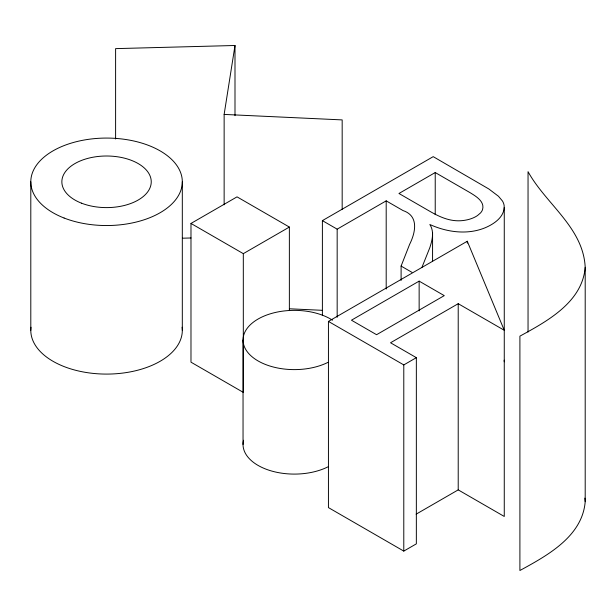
<?xml version="1.0" encoding="UTF-8"?>
<svg xmlns="http://www.w3.org/2000/svg" width="616" height="616" viewBox="0 0 616 616"><rect width="100%" height="100%" fill="white"/><g stroke="black" fill="none" stroke-linecap="round" stroke-linejoin="round"><path stroke-width="0.92" d="M322.391 315.507L322.391 220.628L433.21 156.649L488.835 188.973L498.49 196.281L502.487 201.039A33.079 19.096 0 0 1 504.173 205.844C504.804 216.94 493.847 224.17 484.792 227.92C467.067 235.05 446.877 232.201 429.829 224.494C434.511 231.554 432.209 240.417 429.76 247.825L421.991 267.259M585.2 267.305C582.351 302.187 547.262 321.182 519.904 336.151L519.904 570.508C547.262 555.54 582.351 536.536 585.2 501.663L585.2 267.305C583.283 227.543 545.861 204.096 528.043 171.664L528.043 332.062M224.139 204.805L224.139 114.422L234.996 45.492L115.608 48.626L115.608 139.008M401.101 280.449L401.101 266.074L409.609 244.383C415.577 232.463 419.065 215.908 403.041 210.58L386.194 200.855L337.168 229.16L322.391 220.628M190.983 223.446L243.312 253.653L243.312 392.384L190.983 362.177L190.983 223.446L237.029 196.858L289.366 227.065L289.366 310.31M243.312 253.653L289.366 227.065M435.227 172.542L398.96 193.486L430.168 211.504C437.991 215.97 446.423 219.997 455.532 220.682A22.176 12.805 0 0 0 463.078 220.528L464.911 220.266A25.087 14.484 0 0 0 475.198 216.94A28.205 16.285 0 0 0 477.67 215.407L480.503 212.951A22.007 12.705 0 0 0 482.551 209.586C484.915 201.409 475.752 196.173 469.962 192.6L435.227 172.542L435.227 214.715M328.436 321.413L467.282 241.249L504.265 330.276L458.212 303.688L390.536 342.765L416.347 357.665L416.347 543.851L403.788 551.104L328.436 507.599L328.436 321.413L403.788 364.918L416.347 357.665M419.142 281.127L351.459 320.205L376.576 334.704L444.259 295.634L419.142 281.127L419.142 310.88M416.123 514.175L458.212 489.874L504.265 516.462L504.265 207.5M182.459 238.207L191.06 237.976M224.139 114.422L342.173 119.904L342.173 209.325M289.397 308.785L322.022 310.302M401.101 266.074L411.95 272.334M584.861 498.121L585.2 501.663M504.173 360.144L504.265 361.8M467.282 241.249L467.282 243.166M458.212 303.688L458.212 489.874M432.571 232.64L432.571 261.392M403.788 364.918L403.788 551.104M386.194 200.855L386.194 289.027M337.168 229.16L337.168 317.332M243.043 339.986L243.043 444.467M234.996 45.492L234.996 115.677M182.313 181.805L182.313 330.353M30.8 181.805L30.8 330.353M327.951 362.377A51.313 29.622 0 0 1 255.771 359.521A51.313 29.622 0 0 1 260.291 317.833A51.313 29.622 0 0 1 332.525 320.189M327.951 466.859A51.313 29.622 0 0 1 269.762 470.47A51.313 29.622 0 0 1 243.559 440.248M182.12 327.227A75.76 43.736 0 0 1 106.56 374.089A75.76 43.736 0 0 1 30.992 327.227M64.095 218.025A75.76 43.736 0 0 0 182.12 184.923A75.76 43.736 0 0 0 73.458 142.465A75.76 43.736 0 0 0 64.095 218.025M81.512 203.172A44.683 25.795 0 0 0 151.128 183.645A44.683 25.795 0 0 0 87.033 158.597A44.683 25.795 0 0 0 81.512 203.172"/></g></svg>
